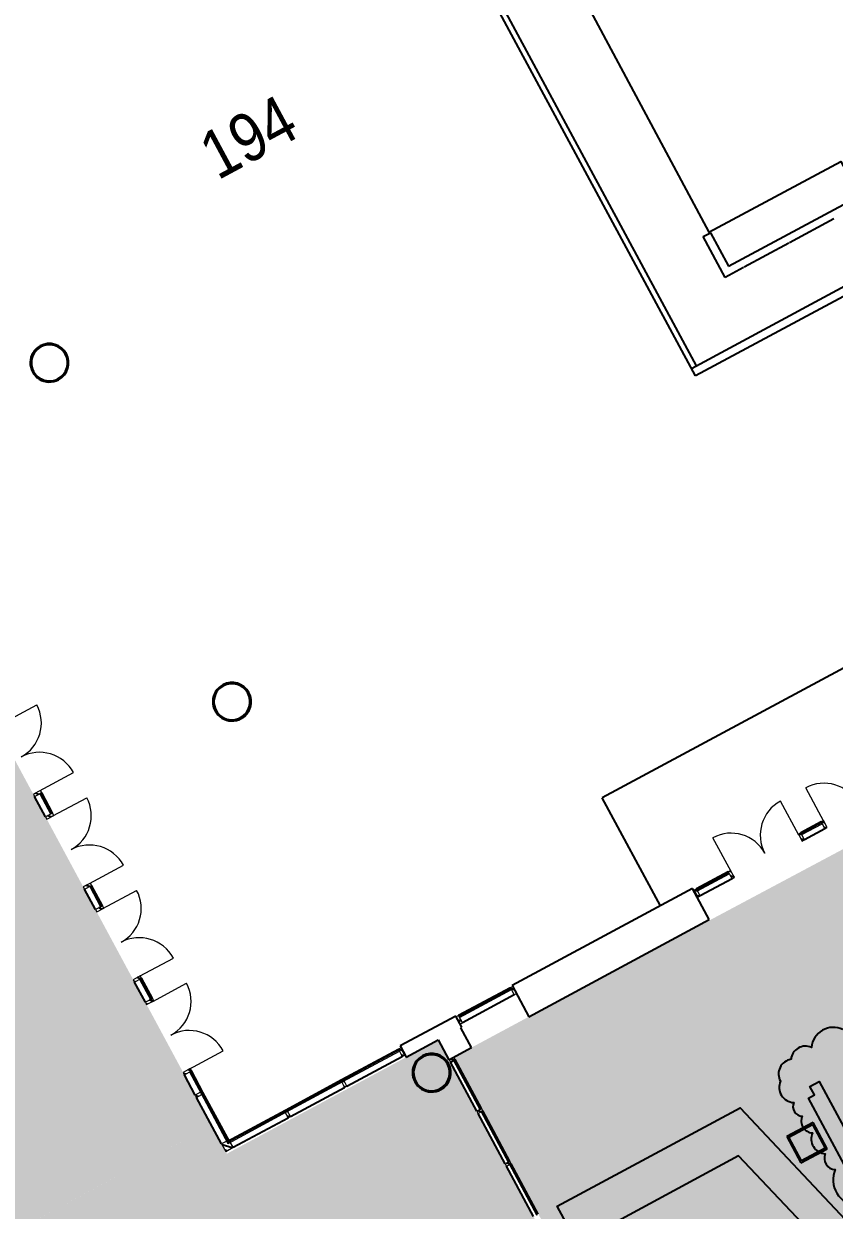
# Model space of a CAD drawing. Header units: inches. Extents: x 69213682 to 69221478, y 27658977 to 27667505.
# Drawn here: x 69215928 to 69216686, y 27665407 to 27666516 of the extents above; entities that cross this region are included whole.
import ezdxf
from ezdxf.enums import TextEntityAlignment as Align

# ---------------------------------------------------------------- set-up
doc = ezdxf.new("R2010")
doc.units = ezdxf.units.IN
doc.header["$LTSCALE"] = 100
doc.header["$MEASUREMENT"] = 0
for name, color, linetype in [('A-DOOR', 2, 'CONTINUOUS'), ('A-FLOR', 3, 'CONTINUOUS'), ('A-GLAZ', 1, 'CONTINUOUS'), ('A-IDEN-VNUM', 4, 'CONTINUOUS'), ('A-SITE', 3, 'CONTINUOUS'), ('A-WALL', 5, 'CONTINUOUS'), ('Rooms-Category-Color', 7, 'CONTINUOUS'), ('Rooms-College-Color', 7, 'CONTINUOUS'), ('Rooms-Department-Color', 7, 'CONTINUOUS'), ('Rooms-Division-Color', 7, 'CONTINUOUS')]:
    doc.layers.add(name, color=color, linetype=linetype)
doc.layers.add('A-REV', color=1, linetype='CONTINUOUS', true_color=0xff0000)
doc.styles.add('CP_ROOMVNUMBER', font='arial.ttf', dxfattribs={"width": 0.85, "height": 0.075})

# ---------------------------------------------------------------- blocks, each defined once
blk = doc.blocks.new('Curtain Wall-Store Front-Dbl - Store Front Double Door-353-BACKGROUND Level 1 Parent View')
at = {"layer": 'A-DOOR', "lineweight": 20}
for p, q in [((-36, 0.5), (-36, 36.375)), ((36, 0.5), (36, 36.625))]:
    blk.add_line(p, q, dxfattribs=at)
at = {"layer": 'A-DOOR', "lineweight": 5}
for centre, radius, start, end in [((-36, 0.5), 35.875, 360, 90), ((36, 0.5), 36.125, 90, 180)]:
    blk.add_arc(centre, radius, start, end, dxfattribs=at)
blk = doc.blocks.new('System Panel - SLO Glazed-624-BACKGROUND Level 1 Parent View')
at = {"layer": 'A-GLAZ', "lineweight": 15}
for p, q in [((10.75, 0.5), (-10.75, 0.5)), ((-10.75, 0.5), (-10.75, -0.5)), ((10.75, -0.5), (10.75, 0.5)), ((-10.75, -0.5), (10.75, -0.5))]:
    blk.add_line(p, q, dxfattribs=at)
blk = doc.blocks.new('System Panel - SLO Glazed-623-BACKGROUND Level 1 Parent View')
at = {"layer": 'A-GLAZ', "lineweight": 15}
for p, q in [((10.75, 0.5), (-10.75, 0.5)), ((-10.75, 0.5), (-10.75, -0.5)), ((10.75, -0.5), (10.75, 0.5)), ((-10.75, -0.5), (10.75, -0.5))]:
    blk.add_line(p, q, dxfattribs=at)
blk = doc.blocks.new('System Panel - SLO Glazed-622-BACKGROUND Level 1 Parent View')
at = {"layer": 'A-GLAZ', "lineweight": 15}
for p, q in [((10.75, 0.5), (-10.75, 0.5)), ((-10.75, 0.5), (-10.75, -0.5)), ((10.75, -0.5), (10.75, 0.5)), ((-10.75, -0.5), (10.75, -0.5))]:
    blk.add_line(p, q, dxfattribs=at)
blk = doc.blocks.new('System Panel - SLO Glazed-621-BACKGROUND Level 1 Parent View')
at = {"layer": 'A-GLAZ', "lineweight": 15}
for p, q in [((11.375, 0.5), (-11.375, 0.5)), ((-11.375, 0.5), (-11.375, -0.5)), ((11.375, -0.5), (11.375, 0.5)), ((-11.375, -0.5), (11.375, -0.5))]:
    blk.add_line(p, q, dxfattribs=at)
blk = doc.blocks.new('System Panel - SLO Glazed-620-BACKGROUND Level 1 Parent View')
at = {"layer": 'A-GLAZ', "lineweight": 15}
for p, q in [((26.6, 0.5), (-26.6, 0.5)), ((-26.6, 0.5), (-26.6, -0.5)), ((26.6, -0.5), (26.6, 0.5)), ((-26.6, -0.5), (26.6, -0.5))]:
    blk.add_line(p, q, dxfattribs=at)
blk = doc.blocks.new('System Panel - SLO Glazed-600-BACKGROUND Level 1 Parent View')
at = {"layer": 'A-GLAZ', "lineweight": 15}
for p, q in [((27.5, 0.5), (-27.5, 0.5)), ((-27.5, 0.5), (-27.5, -0.5)), ((27.5, -0.5), (27.5, 0.5)), ((-27.5, -0.5), (27.5, -0.5))]:
    blk.add_line(p, q, dxfattribs=at)
blk = doc.blocks.new('System Panel - SLO Glazed-596-BACKGROUND Level 1 Parent View')
at = {"layer": 'A-GLAZ', "lineweight": 15}
for p, q in [((30, 0.5), (-30, 0.5)), ((-30, 0.5), (-30, -0.5)), ((30, -0.5), (30, 0.5)), ((-30, -0.5), (30, -0.5))]:
    blk.add_line(p, q, dxfattribs=at)
blk = doc.blocks.new('System Panel - SLO Glazed-595-BACKGROUND Level 1 Parent View')
at = {"layer": 'A-GLAZ', "lineweight": 15}
for p, q in [((30, 0.5), (-30, 0.5)), ((-30, 0.5), (-30, -0.5)), ((30, -0.5), (30, 0.5)), ((-30, -0.5), (30, -0.5))]:
    blk.add_line(p, q, dxfattribs=at)
blk = doc.blocks.new('System Panel - SLO Glazed-594-BACKGROUND Level 1 Parent View')
at = {"layer": 'A-GLAZ', "lineweight": 15}
for p, q in [((31, 0.5), (-31, 0.5)), ((-31, 0.5), (-31, -0.5)), ((31, -0.5), (31, 0.5)), ((-31, -0.5), (31, -0.5))]:
    blk.add_line(p, q, dxfattribs=at)
blk = doc.blocks.new('System Panel - SLO Glazed-364-BACKGROUND Level 1 Parent View')
at = {"layer": 'A-GLAZ', "lineweight": 15}
for p, q in [((16.875, 0.5), (-16.875, 0.5)), ((-16.875, 0.5), (-16.875, -0.5)), ((16.875, -0.5), (16.875, 0.5)), ((-16.875, -0.5), (16.875, -0.5))]:
    blk.add_line(p, q, dxfattribs=at)
blk = doc.blocks.new('System Panel - SLO Glazed-357-BACKGROUND Level 1 Parent View')
at = {"layer": 'A-GLAZ', "lineweight": 15}
for p, q in [((10.75, 0.5), (-10.75, 0.5)), ((-10.75, 0.5), (-10.75, -0.5)), ((10.75, -0.5), (10.75, 0.5)), ((-10.75, -0.5), (10.75, -0.5))]:
    blk.add_line(p, q, dxfattribs=at)
blk = doc.blocks.new('System Panel - Glazed-485-BACKGROUND Level 1 Parent View')
at = {"layer": 'A-GLAZ', "lineweight": 15}
for p, q in [((26.125, 1.75), (-26.125, 1.75)), ((-26.125, 1.75), (-26.125, 0.75)), ((-26.125, 0.75), (26.125, 0.75)), ((26.125, 0.75), (26.125, 1.75))]:
    blk.add_line(p, q, dxfattribs=at)
blk = doc.blocks.new('System Panel - Glazed-920-BACKGROUND Level 1 Parent View')
at = {"layer": 'A-GLAZ', "lineweight": 15}
for p, q in [((26.75, 1.75), (-26.75, 1.75)), ((-26.75, 1.75), (-26.75, 0.75)), ((-26.75, 0.75), (26.75, 0.75)), ((26.75, 0.75), (26.75, 1.75))]:
    blk.add_line(p, q, dxfattribs=at)
blk = doc.blocks.new('System Panel - Glazed-921-BACKGROUND Level 1 Parent View')
at = {"layer": 'A-GLAZ', "lineweight": 15}
for p, q in [((26.75, 1.75), (-26.75, 1.75)), ((-26.75, 1.75), (-26.75, 0.75)), ((-26.75, 0.75), (26.75, 0.75)), ((26.75, 0.75), (26.75, 1.75))]:
    blk.add_line(p, q, dxfattribs=at)

msp = doc.modelspace()

# ---------------------------------------------------------------- hatches: boundary and pattern name
at = {"layer": 'A-GLAZ', "extrusion": (0, 0, -1)}
h = msp.add_hatch(dxfattribs=at)
h.set_pattern_fill('FP1_87', color=256, angle=-118.2896, style=0, pattern_type=2)
h.set_pattern_definition([(16.71, (-69215944.228, 27665794.986), (-6.9, 22.986), []), (16.71, (-69215941.384, 27665800.27), (16.086, 29.887), []), (16.71, (-69215947.072, 27665789.703), (16.086, 29.887), [])])
h.paths.add_polyline_path([(-69215937, 27665795.8), (-69215938.2, 27665793.6), (-69215944.8, 27665797.1), (-69215943.6, 27665799.3)], flags=0)
h = msp.add_hatch(dxfattribs=at)
h.set_pattern_fill('FP1_88', color=256, angle=-118.2896, style=0, pattern_type=2)
h.set_pattern_definition([(16.71, (-69215955.484, 27665774.073), (-6.9, 22.986), []), (16.71, (-69215952.64, 27665779.356), (16.086, 29.887), []), (16.71, (-69215958.327, 27665768.79), (16.086, 29.887), [])])
h.paths.add_polyline_path([(-69215948.3, 27665774.7), (-69215949.5, 27665772.5), (-69215956.1, 27665776), (-69215954.9, 27665778.2)], flags=0)
h = msp.add_hatch(dxfattribs=at)
h.set_pattern_fill('FP1_155', color=256, angle=-208.2896, style=0, pattern_type=2)
h.set_pattern_definition([(16.71, (-69216669.016, 27665766.903), (-6.9, 22.986), []), (16.71, (-69216666.172, 27665772.186), (16.086, 29.887), []), (16.71, (-69216671.86, 27665761.62), (16.086, 29.887), [])])
h.paths.add_polyline_path([(-69216677, 27665763.3), (-69216679.2, 27665764.5), (-69216675.7, 27665771.1), (-69216673.5, 27665769.9)], flags=0)
h = msp.add_hatch(dxfattribs=at)
h.set_pattern_fill('FP1_153', color=256, angle=-208.2896, style=0, pattern_type=2)
h.set_pattern_definition([(16.71, (-69216648.103, 27665755.647), (-6.9, 22.986), []), (16.71, (-69216645.26, 27665760.93), (16.086, 29.887), []), (16.71, (-69216650.946, 27665750.364), (16.086, 29.887), [])])
h.paths.add_polyline_path([(-69216655.9, 27665751.9), (-69216658.1, 27665753.1), (-69216654.5, 27665759.7), (-69216652.3, 27665758.5)], flags=0)
h = msp.add_hatch(dxfattribs=at)
h.set_pattern_fill('FP1_226', color=256, angle=-208.2896, style=0, pattern_type=2)
h.set_pattern_definition([(16.71, (-69216583.184, 27665720.707), (-6.9, 22.986), []), (16.71, (-69216580.34, 27665725.99), (16.086, 29.887), []), (16.71, (-69216586.028, 27665715.424), (16.086, 29.887), [])])
h.paths.add_polyline_path([(-69216590.3, 27665716.6), (-69216592.5, 27665717.8), (-69216588.9, 27665724.4), (-69216586.7, 27665723.2)], flags=0)
h = msp.add_hatch(dxfattribs=at)
h.set_pattern_fill('FP1_89', color=256, angle=-118.2896, style=0, pattern_type=2)
h.set_pattern_definition([(16.71, (-69215990.424, 27665709.154), (-6.9, 22.986), []), (16.71, (-69215987.58, 27665714.438), (16.086, 29.887), []), (16.71, (-69215993.267, 27665703.87), (16.086, 29.887), [])])
h.paths.add_polyline_path([(-69215983.7, 27665709.1), (-69215984.8, 27665706.9), (-69215991.4, 27665710.4), (-69215990.3, 27665712.6)], flags=0)
at = {"layer": 'A-GLAZ'}
h = msp.add_hatch(dxfattribs=at)
h.set_pattern_fill('FP1_151', color=256, angle=208.2896, style=0, pattern_type=2)
h.set_pattern_definition([(163.29, (69216550.507, 27665703.12), (-6.9, -22.986), []), (163.29, (69216547.664, 27665708.403), (-29.887, -16.086), []), (163.29, (69216553.35, 27665697.837), (-29.887, -16.086), [])])
h.paths.add_polyline_path([(69216558.4, 27665699.4), (69216560.6, 27665700.6), (69216557, 27665707.2), (69216554.8, 27665706)], flags=0)
at = {"layer": 'A-GLAZ', "extrusion": (0, 0, -1)}
h = msp.add_hatch(dxfattribs=at)
h.set_pattern_fill('FP1_90', color=256, angle=-118.2896, style=0, pattern_type=2)
h.set_pattern_definition([(16.71, (-69216001.68, 27665688.24), (-6.9, 22.986), []), (16.71, (-69215998.836, 27665693.524), (16.086, 29.887), []), (16.71, (-69216004.523, 27665682.957), (16.086, 29.887), [])])
h.paths.add_polyline_path([(-69215995, 27665687.9), (-69215996.2, 27665685.7), (-69216002.8, 27665689.3), (-69216001.6, 27665691.5)], flags=0)
h = msp.add_hatch(dxfattribs=at)
h.set_pattern_fill('FP1_91', color=256, angle=-118.2896, style=0, pattern_type=2)
h.set_pattern_definition([(16.71, (-69216036.62, 27665623.322), (-6.9, 22.986), []), (16.71, (-69216033.776, 27665628.606), (16.086, 29.887), []), (16.71, (-69216039.463, 27665618.04), (16.086, 29.887), [])])
h.paths.add_polyline_path([(-69216030.3, 27665622.3), (-69216031.5, 27665620.1), (-69216038.1, 27665623.7), (-69216036.9, 27665625.9)], flags=0)
h = msp.add_hatch(dxfattribs=at)
h.set_pattern_fill('FP1_95', color=256, angle=-208.2896, style=0, pattern_type=2)
h.set_pattern_definition([(16.71, (-69216382.73, 27665613.945), (-6.9, 22.986), []), (16.71, (-69216379.887, 27665619.229), (16.086, 29.887), []), (16.71, (-69216385.575, 27665608.662), (16.086, 29.887), [])])
h.paths.add_polyline_path([(-69216386.6, 27665608.1), (-69216388.8, 27665609.3), (-69216385.3, 27665615.9), (-69216383.1, 27665614.7)], flags=0)
h = msp.add_hatch(dxfattribs=at)
h.set_pattern_fill('FP1_92', color=256, angle=-118.2896, style=0, pattern_type=2)
h.set_pattern_definition([(16.71, (-69216047.875, 27665602.41), (-6.9, 22.986), []), (16.71, (-69216045.032, 27665607.692), (16.086, 29.887), []), (16.71, (-69216050.72, 27665597.125), (16.086, 29.887), [])])
h.paths.add_polyline_path([(-69216041.7, 27665601.2), (-69216042.9, 27665599), (-69216049.5, 27665602.5), (-69216048.3, 27665604.7)], flags=0)
at = {"layer": 'A-GLAZ'}
h = msp.add_hatch(dxfattribs=at)
h.set_pattern_fill('FP1_96', color=256, angle=208.2896, style=0, pattern_type=2)
h.set_pattern_definition([(163.29, (69216330.448, 27665585.806), (-6.9, -22.986), []), (163.29, (69216327.604, 27665591.09), (-29.887, -16.086), []), (163.29, (69216333.29, 27665580.522), (-29.887, -16.086), [])])
h.paths.add_polyline_path([(69216336, 27665580.9), (69216338.2, 27665582), (69216334.6, 27665588.7), (69216332.4, 27665587.5)], flags=0)
h = msp.add_hatch(dxfattribs=at)
h.set_pattern_fill('FP1_100', color=256, angle=28.2896, style=0, pattern_type=2)
h.set_pattern_definition([(163.29, (69216279.077, 27665557.033), (-6.9, -22.986), []), (163.29, (69216276.234, 27665562.317), (-29.887, -16.086), []), (163.29, (69216281.92, 27665551.75), (-29.887, -16.086), [])])
h.paths.add_polyline_path([(69216280.5, 27665558.4), (69216278.3, 27665557.2), (69216281.9, 27665550.6), (69216284.1, 27665551.8)], flags=0)
h = msp.add_hatch(dxfattribs=at)
h.set_pattern_fill('FP1_9', color=256, angle=118.2896, style=0, pattern_type=2)
h.set_pattern_definition([(163.29, (69216325.255, 27665548.734), (-6.9, -22.986), []), (163.29, (69216322.41, 27665554.017), (-29.887, -16.086), []), (163.29, (69216328.098, 27665543.45), (-29.887, -16.086), [])])
h.paths.add_polyline_path([(69216325.7, 27665547.5), (69216326.9, 27665545.3), (69216331.3, 27665547.7), (69216330.1, 27665549.9)], flags=0)
at = {"layer": 'A-GLAZ', "extrusion": (0, 0, -1)}
h = msp.add_hatch(dxfattribs=at)
h.set_pattern_fill('FP1_93', color=256, angle=-118.2896, style=0, pattern_type=2)
h.set_pattern_definition([(16.71, (-69216082.815, 27665537.49), (-6.9, 22.986), []), (16.71, (-69216079.972, 27665542.774), (16.086, 29.887), []), (16.71, (-69216085.66, 27665532.207), (16.086, 29.887), [])])
h.paths.add_polyline_path([(-69216077, 27665535.6), (-69216078.2, 27665533.4), (-69216084.8, 27665536.9), (-69216083.6, 27665539.1)], flags=0)
h = msp.add_hatch(dxfattribs=at)
h.set_pattern_fill('FP1_98', color=256, angle=-28.2896, style=0, pattern_type=2)
h.set_pattern_definition([(16.71, (-69216224.616, 27665527.722), (-6.9, 22.986), []), (16.71, (-69216221.773, 27665533.005), (16.086, 29.887), []), (16.71, (-69216227.46, 27665522.438), (16.086, 29.887), [])])
h.paths.add_polyline_path([(-69216230.1, 27665522.8), (-69216227.5, 27665527.6), (-69216225.3, 27665526.4), (-69216227.9, 27665521.6)], flags=0)
h = msp.add_hatch(dxfattribs=at)
h.set_pattern_fill('FP1_94', color=256, angle=-118.2896, style=0, pattern_type=2)
h.set_pattern_definition([(16.71, (-69216094.07, 27665516.577), (-6.9, 22.986), []), (16.71, (-69216091.228, 27665521.86), (16.086, 29.887), []), (16.71, (-69216096.915, 27665511.293), (16.086, 29.887), [])])
h.paths.add_polyline_path([(-69216094.4, 27665514.9), (-69216093.2, 27665517.1), (-69216088.4, 27665514.4), (-69216089.6, 27665512.2)], flags=0)
h = msp.add_hatch(dxfattribs=at)
h.set_pattern_fill('FP1_99', color=256, angle=-28.2896, style=0, pattern_type=2)
h.set_pattern_definition([(16.71, (-69216172.333, 27665499.582), (-6.9, 22.986), []), (16.71, (-69216169.49, 27665504.866), (16.086, 29.887), []), (16.71, (-69216175.176, 27665494.299), (16.086, 29.887), [])])
h.paths.add_polyline_path([(-69216177.3, 27665494.3), (-69216174.7, 27665499.2), (-69216172.5, 27665498), (-69216175.1, 27665493.1)], flags=0)
h = msp.add_hatch(dxfattribs=at)
h.set_pattern_fill('FP1_222', color=256, angle=-118.2896, style=0, pattern_type=2)
h.set_pattern_definition([(16.71, (-69216351.518, 27665499.937), (-6.9, 22.986), []), (16.71, (-69216348.674, 27665505.22), (16.086, 29.887), []), (16.71, (-69216354.362, 27665494.653), (16.086, 29.887), [])])
h.paths.add_polyline_path([(-69216351.6, 27665499.3), (-69216352.8, 27665497.1), (-69216357.2, 27665499.5), (-69216356, 27665501.7)], flags=0)
h = msp.add_hatch(dxfattribs=at)
h.set_pattern_fill('FP1_97', color=256, angle=-28.2896, style=0, pattern_type=2)
h.set_pattern_definition([(16.71, (-69216113.514, 27665467.925), (-6.9, 22.986), []), (16.71, (-69216110.67, 27665473.208), (16.086, 29.887), []), (16.71, (-69216116.357, 27665462.642), (16.086, 29.887), [])])
h.paths.add_polyline_path([(-69216119, 27665469.2), (-69216117.9, 27665471.3), (-69216113, 27665468.7), (-69216116.8, 27665461.7), (-69216123.7, 27665465.5), (-69216121.1, 27665470.3)], flags=0)
h = msp.add_hatch(dxfattribs=at)
h.set_pattern_fill('FP1_223', color=256, angle=-118.2896, style=0, pattern_type=2)
h.set_pattern_definition([(16.71, (-69216377.782, 27665451.138), (-6.9, 22.986), []), (16.71, (-69216374.938, 27665456.422), (16.086, 29.887), []), (16.71, (-69216380.625, 27665445.855), (16.086, 29.887), [])])
h.paths.add_polyline_path([(-69216378.2, 27665450), (-69216379.4, 27665447.8), (-69216383.8, 27665450.1), (-69216382.6, 27665452.3)], flags=0)
at = {"layer": 'Rooms-Category-Color', "true_color": 0xadadad}
for points in [[(69215778.7, 27666089.9), (69215779.5, 27666088.3), (69216103.7, 27665486), (69215633.5, 27665232.9), (69215490.5, 27665500.9), (69215404, 27665934.1), (69215645, 27665982.2), (69215629.4, 27666060.1)], [(69216876, 27665841.4), (69217500.2, 27664681.7), (69217514.7, 27664689.5), (69217618.2, 27664497.2), (69217623.9, 27664486.6), (69217824.5, 27664594.5), (69217873.6, 27664503.4), (69217871.8, 27664502.4), (69217885.1, 27664477.8), (69217950, 27664512.7), (69218001.4, 27664417.2), (69218039.2, 27664268.2), (69218011.6, 27664262.7), (69218022.2, 27664209.6), (69217374.9, 27664080.4), (69217291.5, 27664235.4), (69217290.2, 27664242.1), (69217269.9, 27664238), (69217266.8, 27664253.7), (69217229.5, 27664246.3), (69217227.1, 27664258), (69217220, 27664256.6), (69217213, 27664291.9), (69217215.7, 27664292.5), (69217216.1, 27664291.5), (69217225.1, 27664296.4), (69217257, 27664302.7), (69216963, 27664848.9), (69216903.5, 27664959.6), (69216667.3, 27664912.4), (69216543.8, 27665141.9), (69216662.7, 27665205.9), (69216586.2, 27665348.1), (69216471.9, 27665286.6), (69216446.8, 27665333.3), (69216463.3, 27665342.2), (69216445.3, 27665375.7), (69216428.7, 27665366.7), (69216330.1, 27665549.9), (69216400.4, 27665587.7), (69216885, 27665846.3)]]:
    msp.add_hatch(color=253, dxfattribs=at).paths.add_polyline_path(points)
at = {"layer": 'Rooms-Category-Color', "true_color": 0xffe090}
msp.add_hatch(color=41, dxfattribs=at).paths.add_polyline_path([(69215700.3, 27664938.4), (69215742.4, 27664727.8), (69216667.3, 27664912.4), (69216315.6, 27665565.9), (69216117.9, 27665459.5), (69216103.7, 27665486), (69215896.8, 27665374.6), (69215899.3, 27665370), (69215870.2, 27665354.3), (69215903.6, 27665292.2), (69215932.7, 27665307.9), (69215942.8, 27665289.2), (69215925.1, 27665279.7), (69215947.9, 27665237.4), (69215965.5, 27665246.9), (69215977.8, 27665224), (69215959.9, 27665214.4), (69215972.6, 27665190.9), (69215966.2, 27665187.5), (69215993.8, 27665136.2), (69216000.1, 27665139.7), (69216004.5, 27665131.6), (69216022.4, 27665141.2), (69216034.7, 27665118.3)])
at = {"layer": 'Rooms-College-Color', "true_color": 0xadadad}
for points in [[(69215778.7, 27666089.9), (69215779.5, 27666088.3), (69216103.7, 27665486), (69215633.5, 27665232.9), (69215490.5, 27665500.9), (69215404, 27665934.1), (69215645, 27665982.2), (69215629.4, 27666060.1)], [(69216876, 27665841.4), (69217500.2, 27664681.7), (69217514.7, 27664689.5), (69217618.2, 27664497.2), (69217623.9, 27664486.6), (69217824.5, 27664594.5), (69217873.6, 27664503.4), (69217871.8, 27664502.4), (69217885.1, 27664477.8), (69217950, 27664512.7), (69218001.4, 27664417.2), (69218039.2, 27664268.2), (69218011.6, 27664262.7), (69218022.2, 27664209.6), (69217374.9, 27664080.4), (69217291.5, 27664235.4), (69217290.2, 27664242.1), (69217269.9, 27664238), (69217266.8, 27664253.7), (69217229.5, 27664246.3), (69217227.1, 27664258), (69217220, 27664256.6), (69217213, 27664291.9), (69217215.7, 27664292.5), (69217216.1, 27664291.5), (69217225.1, 27664296.4), (69217257, 27664302.7), (69216963, 27664848.9), (69216903.5, 27664959.6), (69216667.3, 27664912.4), (69216543.8, 27665141.9), (69216662.7, 27665205.9), (69216586.2, 27665348.1), (69216471.9, 27665286.6), (69216446.8, 27665333.3), (69216463.3, 27665342.2), (69216445.3, 27665375.7), (69216428.7, 27665366.7), (69216330.1, 27665549.9), (69216400.4, 27665587.7), (69216885, 27665846.3)], [(69215700.3, 27664938.4), (69215742.4, 27664727.8), (69216667.3, 27664912.4), (69216315.6, 27665565.9), (69216117.9, 27665459.5), (69216103.7, 27665486), (69215896.8, 27665374.6), (69215899.3, 27665370), (69215870.2, 27665354.3), (69215903.6, 27665292.2), (69215932.7, 27665307.9), (69215942.8, 27665289.2), (69215925.1, 27665279.7), (69215947.9, 27665237.4), (69215965.5, 27665246.9), (69215977.8, 27665224), (69215959.9, 27665214.4), (69215972.6, 27665190.9), (69215966.2, 27665187.5), (69215993.8, 27665136.2), (69216000.1, 27665139.7), (69216004.5, 27665131.6), (69216022.4, 27665141.2), (69216034.7, 27665118.3)]]:
    msp.add_hatch(color=253, dxfattribs=at).paths.add_polyline_path(points)
at = {"layer": 'Rooms-Department-Color', "true_color": 0xacacac}
for points in [[(69215778.7, 27666089.9), (69215779.5, 27666088.3), (69216103.7, 27665486), (69215633.5, 27665232.9), (69215490.5, 27665500.9), (69215404, 27665934.1), (69215645, 27665982.2), (69215629.4, 27666060.1)], [(69216876, 27665841.4), (69217500.2, 27664681.7), (69217514.7, 27664689.5), (69217618.2, 27664497.2), (69217623.9, 27664486.6), (69217824.5, 27664594.5), (69217873.6, 27664503.4), (69217871.8, 27664502.4), (69217885.1, 27664477.8), (69217950, 27664512.7), (69218001.4, 27664417.2), (69218039.2, 27664268.2), (69218011.6, 27664262.7), (69218022.2, 27664209.6), (69217374.9, 27664080.4), (69217291.5, 27664235.4), (69217290.2, 27664242.1), (69217269.9, 27664238), (69217266.8, 27664253.7), (69217229.5, 27664246.3), (69217227.1, 27664258), (69217220, 27664256.6), (69217213, 27664291.9), (69217215.7, 27664292.5), (69217216.1, 27664291.5), (69217225.1, 27664296.4), (69217257, 27664302.7), (69216963, 27664848.9), (69216903.5, 27664959.6), (69216667.3, 27664912.4), (69216543.8, 27665141.9), (69216662.7, 27665205.9), (69216586.2, 27665348.1), (69216471.9, 27665286.6), (69216446.8, 27665333.3), (69216463.3, 27665342.2), (69216445.3, 27665375.7), (69216428.7, 27665366.7), (69216330.1, 27665549.9), (69216400.4, 27665587.7), (69216885, 27665846.3)]]:
    msp.add_hatch(color=253, dxfattribs=at).paths.add_polyline_path(points)
at = {"layer": 'Rooms-Department-Color', "true_color": 0x604aed}
msp.add_hatch(color=173, dxfattribs=at).paths.add_polyline_path([(69215700.3, 27664938.4), (69215742.4, 27664727.8), (69216667.3, 27664912.4), (69216315.6, 27665565.9), (69216117.9, 27665459.5), (69216103.7, 27665486), (69215896.8, 27665374.6), (69215899.3, 27665370), (69215870.2, 27665354.3), (69215903.6, 27665292.2), (69215932.7, 27665307.9), (69215942.8, 27665289.2), (69215925.1, 27665279.7), (69215947.9, 27665237.4), (69215965.5, 27665246.9), (69215977.8, 27665224), (69215959.9, 27665214.4), (69215972.6, 27665190.9), (69215966.2, 27665187.5), (69215993.8, 27665136.2), (69216000.1, 27665139.7), (69216004.5, 27665131.6), (69216022.4, 27665141.2), (69216034.7, 27665118.3)])
at = {"layer": 'Rooms-Division-Color', "true_color": 0xadadad}
for points in [[(69215778.7, 27666089.9), (69215779.5, 27666088.3), (69216103.7, 27665486), (69215633.5, 27665232.9), (69215490.5, 27665500.9), (69215404, 27665934.1), (69215645, 27665982.2), (69215629.4, 27666060.1)], [(69216876, 27665841.4), (69217500.2, 27664681.7), (69217514.7, 27664689.5), (69217618.2, 27664497.2), (69217623.9, 27664486.6), (69217824.5, 27664594.5), (69217873.6, 27664503.4), (69217871.8, 27664502.4), (69217885.1, 27664477.8), (69217950, 27664512.7), (69218001.4, 27664417.2), (69218039.2, 27664268.2), (69218011.6, 27664262.7), (69218022.2, 27664209.6), (69217374.9, 27664080.4), (69217291.5, 27664235.4), (69217290.2, 27664242.1), (69217269.9, 27664238), (69217266.8, 27664253.7), (69217229.5, 27664246.3), (69217227.1, 27664258), (69217220, 27664256.6), (69217213, 27664291.9), (69217215.7, 27664292.5), (69217216.1, 27664291.5), (69217225.1, 27664296.4), (69217257, 27664302.7), (69216963, 27664848.9), (69216903.5, 27664959.6), (69216667.3, 27664912.4), (69216543.8, 27665141.9), (69216662.7, 27665205.9), (69216586.2, 27665348.1), (69216471.9, 27665286.6), (69216446.8, 27665333.3), (69216463.3, 27665342.2), (69216445.3, 27665375.7), (69216428.7, 27665366.7), (69216330.1, 27665549.9), (69216400.4, 27665587.7), (69216885, 27665846.3)]]:
    msp.add_hatch(color=253, dxfattribs=at).paths.add_polyline_path(points)
at = {"layer": 'Rooms-Division-Color', "true_color": 0x604aed}
msp.add_hatch(color=173, dxfattribs=at).paths.add_polyline_path([(69215700.3, 27664938.4), (69215742.4, 27664727.8), (69216667.3, 27664912.4), (69216315.6, 27665565.9), (69216117.9, 27665459.5), (69216103.7, 27665486), (69215896.8, 27665374.6), (69215899.3, 27665370), (69215870.2, 27665354.3), (69215903.6, 27665292.2), (69215932.7, 27665307.9), (69215942.8, 27665289.2), (69215925.1, 27665279.7), (69215947.9, 27665237.4), (69215965.5, 27665246.9), (69215977.8, 27665224), (69215959.9, 27665214.4), (69215972.6, 27665190.9), (69215966.2, 27665187.5), (69215993.8, 27665136.2), (69216000.1, 27665139.7), (69216004.5, 27665131.6), (69216022.4, 27665141.2), (69216034.7, 27665118.3)])

# ---------------------------------------------------------------- linework, layer by layer
at = {"layer": 'A-FLOR'}
for p, q in [((69216666, 27665488.8), (69216641.4, 27665475.5)), ((69216643.4, 27665474.9), (69216665.4, 27665486.8)), ((69216665.4, 27665486.8), (69216677.3, 27665464.7)), ((69216679.3, 27665464.1), (69216666, 27665488.8)), ((69216641.4, 27665475.5), (69216654.6, 27665450.9)), ((69216655.3, 27665452.9), (69216643.4, 27665474.9)), ((69216654.6, 27665450.9), (69216679.3, 27665464.1)), ((69216677.3, 27665464.7), (69216655.3, 27665452.9))]:
    msp.add_line(p, q, dxfattribs=at)
msp.add_lwpolyline([(69216697.2, 27665445.3), (69216661.6, 27665511.4), (69216667.5, 27665514.5), (69216663.1, 27665522.5), (69216671.8, 27665527.2), (69216711.7, 27665453.2)], close=True, dxfattribs=at)
msp.add_lwpolyline([(69216445.3, 27665375.7), (69216426.9, 27665410.6), (69216597.7, 27665502.5), (69216701.1, 27665392.6), (69216735.9, 27665245.6), (69216706.9, 27665230), (69216672.2, 27665377), (69216596.4, 27665457.4), (69216445.3, 27665375.7)], dxfattribs=at)
for centre, radius, start, end in [((69215952, 27666199.3), 18, 118.2896, 298.2896), ((69215952, 27666199.3), 16.9, 118.2896, 298.2896), ((69215952, 27666199.3), 18, 298.2896, 118.2896), ((69215952, 27666199.3), 16.9, 298.2896, 118.2896), ((69216122.7, 27665882.3), 18, 118.2896, 298.2896), ((69216122.7, 27665882.3), 16.9, 118.2896, 298.2896), ((69216122.7, 27665882.3), 18, 298.2896, 118.2896), ((69216122.7, 27665882.3), 16.9, 298.2896, 118.2896), ((69216309.4, 27665535.3), 18, 118.2896, 298.2896), ((69216309.4, 27665535.3), 16.9, 118.2896, 298.2896), ((69216309.4, 27665535.3), 18, 298.2896, 118.2896), ((69216309.4, 27665535.3), 16.9, 298.2896, 118.2896)]:
    msp.add_arc(centre, radius, start, end, dxfattribs=at)
at = {"layer": 'A-GLAZ'}
for p, q in [((69216838, 27665991.1), (69216468.9, 27665792.4)), ((69215948.3, 27665774.7), (69215938.2, 27665793.6)), ((69215954.9, 27665778.2), (69215944.8, 27665797.1)), ((69216523.3, 27665691.3), (69216468.9, 27665792.4)), ((69216673.5, 27665769.9), (69216654.5, 27665759.7)), ((69216677, 27665763.3), (69216658.1, 27665753.1)), ((69216586.7, 27665723.2), (69216557, 27665707.2)), ((69216590.3, 27665716.6), (69216560.6, 27665700.6)), ((69215995, 27665687.9), (69215984.8, 27665706.9)), ((69216001.6, 27665691.5), (69215991.4, 27665710.4)), ((69216041.7, 27665601.2), (69216031.5, 27665620.1)), ((69216048.3, 27665604.7), (69216038.1, 27665623.7)), ((69216383.1, 27665614.7), (69216334.6, 27665588.7)), ((69216386.6, 27665608.1), (69216338.2, 27665582)), ((69216225.5, 27665528.8), (69216278.3, 27665557.2)), ((69216230.1, 27665522.8), (69216281.9, 27665550.6)), ((69216326.9, 27665545.3), (69216329.7, 27665546.8)), ((69216330.6, 27665547.3), (69216331.3, 27665547.7)), ((69216356, 27665501.7), (69216331.3, 27665547.7)), ((69216095.6, 27665516.9), (69216084.8, 27665536.9)), ((69216351.6, 27665499.3), (69216326.9, 27665545.3)), ((69216088.4, 27665514.4), (69216078.2, 27665533.4)), ((69216172.6, 27665500.3), (69216225.5, 27665528.8)), ((69216120.3, 27665471), (69216095.6, 27665516.9)), ((69216177.3, 27665494.3), (69216227.9, 27665521.6)), ((69216113, 27665468.7), (69216089.6, 27665512.2)), ((69216118.9, 27665471.4), (69216172.6, 27665500.3)), ((69216123.7, 27665465.5), (69216175.1, 27665493.1)), ((69216378.2, 27665450), (69216352.8, 27665497.1)), ((69216382.6, 27665452.3), (69216357.2, 27665499.5)), ((69216120.8, 27665470.1), (69216120.8, 27665470.1)), ((69216404.7, 27665400.7), (69216379.4, 27665447.8)), ((69216409.1, 27665403), (69216383.8, 27665450.1))]:
    msp.add_line(p, q, dxfattribs=at)
at = {"layer": 'A-GLAZ', "lineweight": 20, "extrusion": (0, 0, -1)}
for p, q in [((69215943.6, 27665799.3), (69215937, 27665795.8)), ((69215937, 27665795.8), (69215938.2, 27665793.6)), ((69215938.2, 27665793.6), (69215944.8, 27665797.1)), ((69215944.8, 27665797.1), (69215943.6, 27665799.3)), ((69215954.9, 27665778.2), (69215948.3, 27665774.7)), ((69215948.3, 27665774.7), (69215949.5, 27665772.5)), ((69215949.5, 27665772.5), (69215956.1, 27665776)), ((69215956.1, 27665776), (69215954.9, 27665778.2)), ((69216675.7, 27665771.1), (69216673.5, 27665769.9)), ((69216673.5, 27665769.9), (69216677, 27665763.3)), ((69216679.2, 27665764.5), (69216675.7, 27665771.1)), ((69216654.5, 27665759.7), (69216652.3, 27665758.5)), ((69216652.3, 27665758.5), (69216655.9, 27665751.9)), ((69216658.1, 27665753.1), (69216654.5, 27665759.7)), ((69216677, 27665763.3), (69216679.2, 27665764.5)), ((69216655.9, 27665751.9), (69216658.1, 27665753.1)), ((69216588.9, 27665724.4), (69216586.7, 27665723.2)), ((69216592.5, 27665717.8), (69216588.9, 27665724.4)), ((69216586.7, 27665723.2), (69216590.3, 27665716.6)), ((69216590.3, 27665716.6), (69216592.5, 27665717.8)), ((69215990.3, 27665712.6), (69215983.7, 27665709.1)), ((69215983.7, 27665709.1), (69215984.8, 27665706.9)), ((69215984.8, 27665706.9), (69215991.4, 27665710.4)), ((69215991.4, 27665710.4), (69215990.3, 27665712.6)), ((69216001.6, 27665691.5), (69215995, 27665687.9)), ((69216002.8, 27665689.3), (69216001.6, 27665691.5)), ((69215995, 27665687.9), (69215996.2, 27665685.7)), ((69215996.2, 27665685.7), (69216002.8, 27665689.3)), ((69216036.9, 27665625.9), (69216030.3, 27665622.3)), ((69216038.1, 27665623.7), (69216036.9, 27665625.9)), ((69216030.3, 27665622.3), (69216031.5, 27665620.1)), ((69216031.5, 27665620.1), (69216038.1, 27665623.7)), ((69216385.3, 27665615.9), (69216383.1, 27665614.7)), ((69216383.1, 27665614.7), (69216386.6, 27665608.1)), ((69216388.8, 27665609.3), (69216385.3, 27665615.9)), ((69216048.3, 27665604.7), (69216041.7, 27665601.2)), ((69216042.9, 27665599), (69216049.5, 27665602.5)), ((69216049.5, 27665602.5), (69216048.3, 27665604.7)), ((69216386.6, 27665608.1), (69216388.8, 27665609.3)), ((69216041.7, 27665601.2), (69216042.9, 27665599)), ((69216083.6, 27665539.1), (69216077, 27665535.6)), ((69216077, 27665535.6), (69216078.2, 27665533.4)), ((69216078.2, 27665533.4), (69216084.8, 27665536.9)), ((69216084.8, 27665536.9), (69216083.6, 27665539.1)), ((69216227.5, 27665527.6), (69216225.3, 27665526.4)), ((69216225.3, 27665526.4), (69216227.9, 27665521.6)), ((69216230.1, 27665522.8), (69216227.5, 27665527.6)), ((69216093.2, 27665517.1), (69216088.4, 27665514.4)), ((69216088.4, 27665514.4), (69216089.6, 27665512.2)), ((69216089.6, 27665512.2), (69216094.4, 27665514.9)), ((69216094.4, 27665514.9), (69216093.2, 27665517.1)), ((69216227.9, 27665521.6), (69216230.1, 27665522.8)), ((69216174.7, 27665499.2), (69216172.5, 27665498)), ((69216172.5, 27665498), (69216175.1, 27665493.1)), ((69216177.3, 27665494.3), (69216174.7, 27665499.2)), ((69216175.1, 27665493.1), (69216177.3, 27665494.3)), ((69216356, 27665501.7), (69216351.6, 27665499.3)), ((69216351.6, 27665499.3), (69216352.8, 27665497.1)), ((69216352.8, 27665497.1), (69216357.2, 27665499.5)), ((69216357.2, 27665499.5), (69216356, 27665501.7)), ((69216117.9, 27665471.3), (69216113, 27665468.7)), ((69216119, 27665469.2), (69216117.9, 27665471.3)), ((69216121.1, 27665470.3), (69216119, 27665469.2)), ((69216123.7, 27665465.5), (69216121.1, 27665470.3)), ((69216113, 27665468.7), (69216116.8, 27665461.7)), ((69216116.8, 27665461.7), (69216123.7, 27665465.5)), ((69216382.6, 27665452.3), (69216378.2, 27665450)), ((69216378.2, 27665450), (69216379.4, 27665447.8)), ((69216379.4, 27665447.8), (69216383.8, 27665450.1)), ((69216383.8, 27665450.1), (69216382.6, 27665452.3))]:
    msp.add_line(p, q, dxfattribs=at)
at = {"layer": 'A-GLAZ', "lineweight": 20}
for p, q in [((69216557, 27665707.2), (69216554.8, 27665706)), ((69216554.8, 27665706), (69216558.4, 27665699.4)), ((69216560.6, 27665700.6), (69216557, 27665707.2)), ((69216558.4, 27665699.4), (69216560.6, 27665700.6)), ((69216334.6, 27665588.7), (69216332.4, 27665587.5)), ((69216332.4, 27665587.5), (69216336, 27665580.9)), ((69216338.2, 27665582), (69216334.6, 27665588.7)), ((69216336, 27665580.9), (69216338.2, 27665582)), ((69216280.5, 27665558.4), (69216278.3, 27665557.2)), ((69216284.1, 27665551.8), (69216280.5, 27665558.4)), ((69216278.3, 27665557.2), (69216281.9, 27665550.6)), ((69216281.9, 27665550.6), (69216284.1, 27665551.8)), ((69216330.1, 27665549.9), (69216325.7, 27665547.5)), ((69216325.7, 27665547.5), (69216326.9, 27665545.3)), ((69216326.9, 27665545.3), (69216331.3, 27665547.7)), ((69216331.3, 27665547.7), (69216330.1, 27665549.9))]:
    msp.add_line(p, q, dxfattribs=at)
at = {"layer": 'A-REV'}
msp.add_lwpolyline([(69216693.8, 27665575.8, 0.520567), (69216664.6, 27665558.9, 0.520567), (69216645.4, 27665547.8, 0.520567), (69216635.5, 27665527.4, 0.520567), (69216647.9, 27665507.3, 0.520567), (69216655.8, 27665494.5, 0.520567), (69216665.4, 27665479, 0.520567), (69216677.4, 27665459.5, 0.520567), (69216686.6, 27665444.6, 0.520567), (69216707.2, 27665411.3, 0.520567)], format="xyb", dxfattribs=at)
at = {"layer": 'A-SITE'}
for p, q in [((69216556.1, 27666187), (69216211.1, 27666828)), ((69216215.5, 27666830.3), (69216556.6, 27666196.4)), ((69216552.3, 27666194.1), (69216908.3, 27666385.7)), ((69216587, 27666289.6), (69216707.1, 27666354.2)), ((69216840.8, 27666340.3), (69216556.1, 27666187)), ((69216685.5, 27666333.9), (69216643.9, 27666311.5)), ((69216563.4, 27666317.4), (69216570.1, 27666321)), ((69216583.9, 27666279.2), (69216563.4, 27666317.4)), ((69216570.1, 27666321), (69216587, 27666289.6)), ((69216643.2, 27666311.2), (69216601.6, 27666288.8)), ((69216601, 27666288.4), (69216583.9, 27666279.2))]:
    msp.add_line(p, q, dxfattribs=at)
msp.add_lwpolyline([(69217420.3, 27666777.3), (69217547.3, 27666845.3), (69217194.3, 27667504.7), (69216215.7, 27666980.9), (69216568.7, 27666321.5), (69216692.1, 27666387.6), (69216711.9, 27666350.5), (69217040.7, 27666526.5), (69217016.7, 27666571.5), (69217087.2, 27666609.3), (69217111.3, 27666564.3), (69217438.3, 27666739.3), (69217435.5, 27666744.6), (69217437.3, 27666745.6)], dxfattribs=at)
at = {"layer": 'A-WALL'}
for p, q in [((69216553.4, 27665707.5), (69216384.8, 27665616.8)), ((69216569, 27665678.5), (69216553.4, 27665707.5)), ((69216400.4, 27665587.7), (69216569, 27665678.5)), ((69216384.8, 27665616.8), (69216400.4, 27665587.7)), ((69216331.9, 27665588.3), (69216280, 27665560.4)), ((69216337.6, 27665577.8), (69216331.9, 27665588.3)), ((69216336.8, 27665577.3), (69216337.6, 27665577.8)), ((69216346.7, 27665558.8), (69216336.8, 27665577.3)), ((69216280, 27665560.4), (69216285.7, 27665549.8)), ((69216285.7, 27665549.8), (69216315.6, 27665565.9)), ((69216315.6, 27665565.9), (69216325.6, 27665547.4)), ((69216325.6, 27665547.4), (69216346.7, 27665558.8))]:
    msp.add_line(p, q, dxfattribs=at)

# ---------------------------------------------------------------- block references
at = {"layer": 'A-DOOR'}
for p, rotation in [((69215925.2, 27665830.3), 298.2896483564979), ((69216708.1, 27665786.8), 28.28964835649788), ((69215971.9, 27665743.6), 298.2896483564979), ((69216621.3, 27665740.1), 28.28964835649788), ((69216018.6, 27665656.9), 298.2896483564979), ((69216065.2, 27665570.1), 298.2896483564979)]:
    msp.add_blockref('Curtain Wall-Store Front-Dbl - Store Front Double Door-353-BACKGROUND Level 1 Parent View', p, dxfattribs=dict(at, rotation=rotation))
at = {"layer": 'A-GLAZ'}
for name, p, rotation in [('System Panel - SLO Glazed-624-BACKGROUND Level 1 Parent View', (69215948.5, 27665787), 298.2896483564979), ('System Panel - SLO Glazed-357-BACKGROUND Level 1 Parent View', (69216664.7, 27665763.5), 28.28964835649788), ('System Panel - SLO Glazed-364-BACKGROUND Level 1 Parent View', (69216572.6, 27665713.9), 28.28964835649788), ('System Panel - SLO Glazed-623-BACKGROUND Level 1 Parent View', (69215995.2, 27665700.2), 298.2896483564979), ('System Panel - SLO Glazed-622-BACKGROUND Level 1 Parent View', (69216041.9, 27665613.5), 298.2896483564979), ('System Panel - SLO Glazed-600-BACKGROUND Level 1 Parent View', (69216359.5, 27665600.4), 28.28964835649788), ('System Panel - SLO Glazed-596-BACKGROUND Level 1 Parent View', (69216252.6, 27665541.7), 208.2896483564979), ('System Panel - Glazed-485-BACKGROUND Level 1 Parent View', (69216341.4, 27665523.5), 298.2896483564979), ('System Panel - SLO Glazed-621-BACKGROUND Level 1 Parent View', (69216088.9, 27665526.2), 298.2896483564979), ('System Panel - SLO Glazed-595-BACKGROUND Level 1 Parent View', (69216199.8, 27665513.2), 208.2896483564979), ('System Panel - SLO Glazed-620-BACKGROUND Level 1 Parent View', (69216106.8, 27665492.8), 298.2896483564979), ('System Panel - SLO Glazed-594-BACKGROUND Level 1 Parent View', (69216146.1, 27665484.3), 208.2896483564979), ('System Panel - Glazed-920-BACKGROUND Level 1 Parent View', (69216367.7, 27665474.7), 298.2896483564979), ('System Panel - Glazed-921-BACKGROUND Level 1 Parent View', (69216394.2, 27665425.4), 298.2896483564979)]:
    msp.add_blockref(name, p, dxfattribs=dict(at, rotation=rotation))

# ---------------------------------------------------------------- texts
at = {"layer": 'A-IDEN-VNUM', "style": 'CP_ROOMVNUMBER', "width": 0.85}
msp.add_text('194', height=45, rotation=28.29, dxfattribs=at).set_placement((69216137.9, 27666410.6), align=Align.MIDDLE)

doc.saveas('drawing.dxf')
